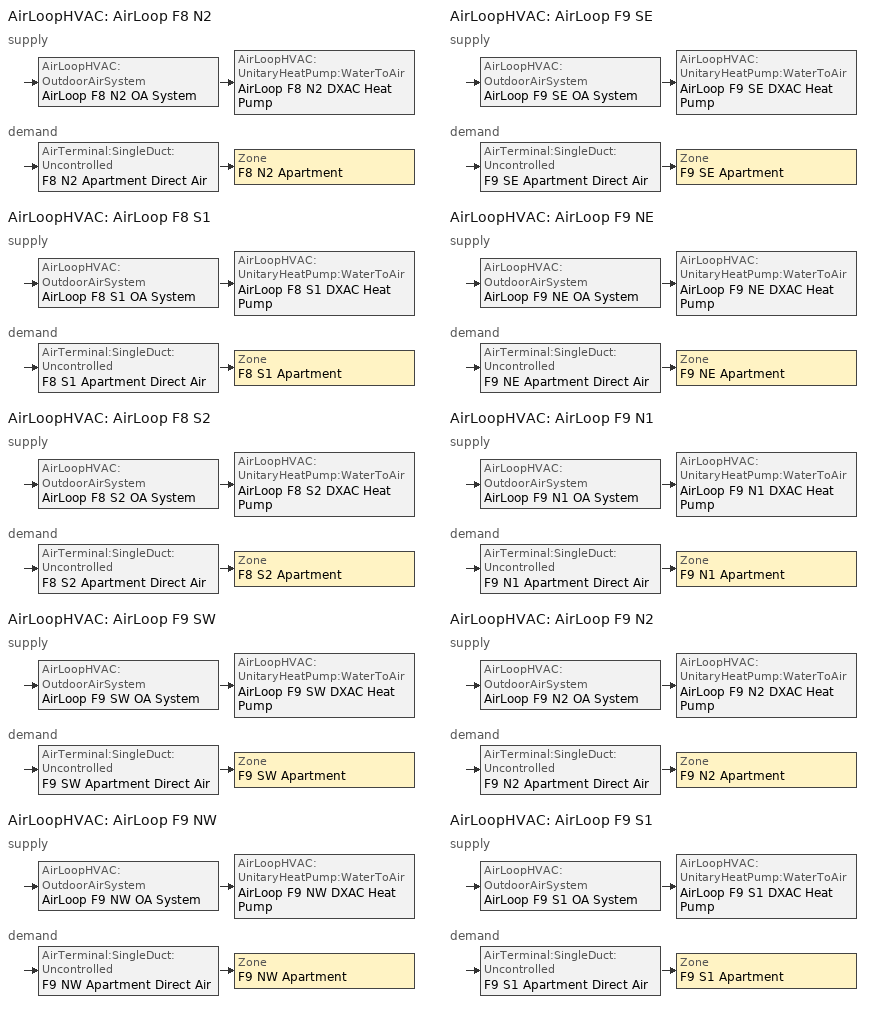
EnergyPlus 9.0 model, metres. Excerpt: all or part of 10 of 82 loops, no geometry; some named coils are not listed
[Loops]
AirLoopHVAC 'AirLoop F8 N2'
 supply: AirLoopHVAC:OutdoorAirSystem 'AirLoop F8 N2 OA System' > AirLoopHVAC:UnitaryHeatPump:WaterToAir 'AirLoop F8 N2 DXAC Heat Pump'
 demand: AirTerminal:SingleDuct:Uncontrolled 'F8 N2 Apartment Direct Air' > Zone 'F8 N2 Apartment'
AirLoopHVAC 'AirLoop F8 S1'
 supply: AirLoopHVAC:OutdoorAirSystem 'AirLoop F8 S1 OA System' > AirLoopHVAC:UnitaryHeatPump:WaterToAir 'AirLoop F8 S1 DXAC Heat Pump'
 demand: AirTerminal:SingleDuct:Uncontrolled 'F8 S1 Apartment Direct Air' > Zone 'F8 S1 Apartment'
AirLoopHVAC 'AirLoop F8 S2'
 supply: AirLoopHVAC:OutdoorAirSystem 'AirLoop F8 S2 OA System' > AirLoopHVAC:UnitaryHeatPump:WaterToAir 'AirLoop F8 S2 DXAC Heat Pump'
 demand: AirTerminal:SingleDuct:Uncontrolled 'F8 S2 Apartment Direct Air' > Zone 'F8 S2 Apartment'
AirLoopHVAC 'AirLoop F9 SW'
 supply: AirLoopHVAC:OutdoorAirSystem 'AirLoop F9 SW OA System' > AirLoopHVAC:UnitaryHeatPump:WaterToAir 'AirLoop F9 SW DXAC Heat Pump'
 demand: AirTerminal:SingleDuct:Uncontrolled 'F9 SW Apartment Direct Air' > Zone 'F9 SW Apartment'
AirLoopHVAC 'AirLoop F9 NW'
 supply: AirLoopHVAC:OutdoorAirSystem 'AirLoop F9 NW OA System' > AirLoopHVAC:UnitaryHeatPump:WaterToAir 'AirLoop F9 NW DXAC Heat Pump'
 demand: AirTerminal:SingleDuct:Uncontrolled 'F9 NW Apartment Direct Air' > Zone 'F9 NW Apartment'
AirLoopHVAC 'AirLoop F9 SE'
 supply: AirLoopHVAC:OutdoorAirSystem 'AirLoop F9 SE OA System' > AirLoopHVAC:UnitaryHeatPump:WaterToAir 'AirLoop F9 SE DXAC Heat Pump'
 demand: AirTerminal:SingleDuct:Uncontrolled 'F9 SE Apartment Direct Air' > Zone 'F9 SE Apartment'
AirLoopHVAC 'AirLoop F9 NE'
 supply: AirLoopHVAC:OutdoorAirSystem 'AirLoop F9 NE OA System' > AirLoopHVAC:UnitaryHeatPump:WaterToAir 'AirLoop F9 NE DXAC Heat Pump'
 demand: AirTerminal:SingleDuct:Uncontrolled 'F9 NE Apartment Direct Air' > Zone 'F9 NE Apartment'
AirLoopHVAC 'AirLoop F9 N1'
 supply: AirLoopHVAC:OutdoorAirSystem 'AirLoop F9 N1 OA System' > AirLoopHVAC:UnitaryHeatPump:WaterToAir 'AirLoop F9 N1 DXAC Heat Pump'
 demand: AirTerminal:SingleDuct:Uncontrolled 'F9 N1 Apartment Direct Air' > Zone 'F9 N1 Apartment'
AirLoopHVAC 'AirLoop F9 N2'
 supply: AirLoopHVAC:OutdoorAirSystem 'AirLoop F9 N2 OA System' > AirLoopHVAC:UnitaryHeatPump:WaterToAir 'AirLoop F9 N2 DXAC Heat Pump'
 demand: AirTerminal:SingleDuct:Uncontrolled 'F9 N2 Apartment Direct Air' > Zone 'F9 N2 Apartment'
AirLoopHVAC 'AirLoop F9 S1'
 supply: AirLoopHVAC:OutdoorAirSystem 'AirLoop F9 S1 OA System' > AirLoopHVAC:UnitaryHeatPump:WaterToAir 'AirLoop F9 S1 DXAC Heat Pump'
 demand: AirTerminal:SingleDuct:Uncontrolled 'F9 S1 Apartment Direct Air' > Zone 'F9 S1 Apartment'
[Sizing:Zone] Zone Cooling Design Supply Air Temperature Input Method=SupplyAirTemperature; Zone Cooling Design Supply Air Temperature {C}=14; Zone Heating Design Supply Air Temperature Input Method=SupplyAirTemperature; Zone Heating Design Supply Air Temperature {C}=40; Zone Cooling Design Supply Air Humidity Ratio {kgWater/kgDryAir}=0.008; Zone Heating Design Supply Air Humidity Ratio {kgWater/kgDryAir}=0.008; Cooling Design Air Flow Method=DesignDay; Cooling Design Air Flow Rate {m3/s}=0; Cooling Minimum Air Flow Fraction=0; Heating Design Air Flow Method=DesignDay; Heating Design Air Flow Rate {m3/s}=0; Heating Maximum Air Flow Fraction=0
Name | Design Specification Outdoor Air Object
F8 N2 Apartment | SZ DSOA F8 N2 Apartment
F8 S1 Apartment | SZ DSOA F8 S1 Apartment
F8 S2 Apartment | SZ DSOA F8 S2 Apartment
F9 SW Apartment | SZ DSOA F9 SW Apartment
F9 NW Apartment | SZ DSOA F9 NW Apartment
F9 SE Apartment | SZ DSOA F9 SE Apartment
F9 NE Apartment | SZ DSOA F9 NE Apartment
F9 N1 Apartment | SZ DSOA F9 N1 Apartment
F9 N2 Apartment | SZ DSOA F9 N2 Apartment
F9 S1 Apartment | SZ DSOA F9 S1 Apartment
[DesignSpecification:OutdoorAir] Outdoor Air Method=Flow/Area; Outdoor Air Flow per Zone Floor Area {m3/s-m2}=0.000294083
SZ DSOA F8 N2 Apartment; SZ DSOA F8 S1 Apartment; SZ DSOA F8 S2 Apartment; SZ DSOA F9 SW Apartment; SZ DSOA F9 NW Apartment; SZ DSOA F9 SE Apartment; SZ DSOA F9 NE Apartment; SZ DSOA F9 N1 Apartment; SZ DSOA F9 N2 Apartment; SZ DSOA F9 S1 Apartment
[Sizing:System] Type of Load to Size On=Sensible; Design Outdoor Air Flow Rate {m3/s}=autosize; Central Heating Maximum System Air Flow Ratio=1; Preheat Design Temperature {C}=7; Preheat Design Humidity Ratio {kgWater/kgDryAir}=0.008; Precool Design Temperature {C}=11; Precool Design Humidity Ratio {kgWater/kgDryAir}=0.008; Central Cooling Design Supply Air Temperature {C}=14; Central Heating Design Supply Air Temperature {C}=40; Type of Zone Sum to Use=NonCoincident; 100% Outdoor Air in Cooling=No; 100% Outdoor Air in Heating=No; Central Cooling Design Supply Air Humidity Ratio {kgWater/kgDryAir}=0.008; Central Heating Design Supply Air Humidity Ratio {kgWater/kgDryAir}=0.008; Cooling Supply Air Flow Rate Method=DesignDay; Cooling Supply Air Flow Rate {m3/s}=0; Heating Supply Air Flow Rate Method=DesignDay; Heating Supply Air Flow Rate {m3/s}=0; System Outdoor Air Method=ZoneSum
AirLoop F8 N2; AirLoop F8 S1; AirLoop F8 S2; AirLoop F9 SW; AirLoop F9 NW; AirLoop F9 SE; AirLoop F9 NE; AirLoop F9 N1; AirLoop F9 N2; AirLoop F9 S1
[ZoneControl:Thermostat] Control Type Schedule=Zone Control Type Sched; Control 1=AptCoolingSetPoint; Control 2=AptHeatingSetPoint
Name | Zone or ZoneList | Control 3
F8 N2 Apartment Thermostat | F8 N2 Apartment | N Apartment Cooling Setpoints Dual SP Control
F8 S1 Apartment Thermostat | F8 S1 Apartment | S Apartment Cooling Setpoints Dual SP Control
F8 S2 Apartment Thermostat | F8 S2 Apartment | S Apartment Cooling Setpoints Dual SP Control
F9 SW Apartment Thermostat | F9 SW Apartment | S Apartment Cooling Setpoints Dual SP Control
F9 NW Apartment Thermostat | F9 NW Apartment | N Apartment Cooling Setpoints Dual SP Control
F9 SE Apartment Thermostat | F9 SE Apartment | S Apartment Cooling Setpoints Dual SP Control
F9 NE Apartment Thermostat | F9 NE Apartment | N Apartment Cooling Setpoints Dual SP Control
F9 N1 Apartment Thermostat | F9 N1 Apartment | N Apartment Cooling Setpoints Dual SP Control
F9 N2 Apartment Thermostat | F9 N2 Apartment | N Apartment Cooling Setpoints Dual SP Control
F9 S1 Apartment Thermostat | F9 S1 Apartment | S Apartment Cooling Setpoints Dual SP Control
[ThermostatSetpoint:SingleHeating]
AptHeatingSetPoint: Setpoint Temperature Schedule=HTGSETP_APT_SCH
[ThermostatSetpoint:SingleCooling]
AptCoolingSetPoint: Setpoint Temperature Schedule=CLGSETP_APT_SCH
[ThermostatSetpoint:DualSetpoint]
Name | Heating Setpoint Temperature Schedule | Cooling Setpoint Temperature Schedule
S Apartment Cooling Setpoints Dual SP Control | S HTGSETP_APT_SCH | S CLGSETP_APT_SCH
N Apartment Cooling Setpoints Dual SP Control | N HTGSETP_APT_SCH | N CLGSETP_APT_SCH
[AirTerminal:SingleDuct:Uncontrolled] Availability Schedule=All On; Maximum Air Flow Rate {m3/s}=autosize
F8 N2 Apartment Direct Air; F8 S1 Apartment Direct Air; F8 S2 Apartment Direct Air; F9 SW Apartment Direct Air; F9 NW Apartment Direct Air; F9 SE Apartment Direct Air; F9 NE Apartment Direct Air; F9 N1 Apartment Direct Air; F9 N2 Apartment Direct Air; F9 S1 Apartment Direct Air
[Zone equipment]
F8 N2 Apartment: F8 N2 Apartment ERV, F8 N2 Apartment Direct Air
F8 S1 Apartment: F8 S1 Apartment ERV, F8 S1 Apartment Direct Air
F8 S2 Apartment: F8 S2 Apartment ERV, F8 S2 Apartment Direct Air
F9 SW Apartment: F9 SW Apartment ERV, F9 SW Apartment Direct Air
F9 NW Apartment: F9 NW Apartment ERV, F9 NW Apartment Direct Air
F9 SE Apartment: F9 SE Apartment ERV, F9 SE Apartment Direct Air
F9 NE Apartment: F9 NE Apartment ERV, F9 NE Apartment Direct Air
F9 N1 Apartment: F9 N1 Apartment ERV, F9 N1 Apartment Direct Air
F9 N2 Apartment: F9 N2 Apartment ERV, F9 N2 Apartment Direct Air
F9 S1 Apartment: F9 S1 Apartment ERV, F9 S1 Apartment Direct Air
[Fan:OnOff] Availability Schedule=All On; Maximum Flow Rate {m3/s}=autosize; Motor In Airstream Fraction=1
Name | Fan Total Efficiency | Pressure Rise {Pa} | Motor Efficiency
AirLoop F8 N2 Supply Fan; AirLoop F8 S1 Supply Fan; AirLoop F8 S2 Supply Fan; AirLoop F9 SW Supply Fan; AirLoop F9 NW Supply Fan; AirLoop F9 SE Supply Fan; AirLoop F9 NE Supply Fan; AirLoop F9 N1 Supply Fan; AirLoop F9 N2 Supply Fan; AirLoop F9 S1 Supply Fan | 0.55575 | 622.5 | 0.855
F8 N2 Apartment ERV Sup Fan; F8 N2 Apartment ERV Exh Fan; F8 S1 Apartment ERV Sup Fan; F8 S1 Apartment ERV Exh Fan; F8 S2 Apartment ERV Sup Fan; F8 S2 Apartment ERV Exh Fan; F9 SW Apartment ERV Sup Fan; F9 SW Apartment ERV Exh Fan; F9 NW Apartment ERV Sup Fan; F9 NW Apartment ERV Exh Fan; F9 SE Apartment ERV Sup Fan; F9 SE Apartment ERV Exh Fan; F9 NE Apartment ERV Sup Fan; F9 NE Apartment ERV Exh Fan; F9 N1 Apartment ERV Sup Fan; F9 N1 Apartment ERV Exh Fan; F9 N2 Apartment ERV Sup Fan; F9 N2 Apartment ERV Exh Fan; F9 S1 Apartment ERV Sup Fan; F9 S1 Apartment ERV Exh Fan | 0.303158 | 233.6875 | 0.48
[Coil:Heating:Electric] Availability Schedule=All On; Efficiency=1; Nominal Capacity {W}=autosize
Heat Pump DX Supp Heating Coil AirLoop F8 N2; Heat Pump DX Supp Heating Coil AirLoop F8 S1; Heat Pump DX Supp Heating Coil AirLoop F8 S2; Heat Pump DX Supp Heating Coil AirLoop F9 SW; Heat Pump DX Supp Heating Coil AirLoop F9 NW; Heat Pump DX Supp Heating Coil AirLoop F9 SE; Heat Pump DX Supp Heating Coil AirLoop F9 NE; Heat Pump DX Supp Heating Coil AirLoop F9 N1; Heat Pump DX Supp Heating Coil AirLoop F9 N2; Heat Pump DX Supp Heating Coil AirLoop F9 S1
[AirLoopHVAC:UnitaryHeatPump:WaterToAir] Availability Schedule=All On; Supply Air Flow Rate {m3/s}=autosize; Heating Convergence=0.001; Cooling Convergence=0.001; Maximum Cycling Rate {cycles/hr}=2.5; Heat Pump Time Constant {s}=60; Fraction of On-Cycle Power Use=0.01; Heat Pump Fan Delay Time {s}=60; Maximum Supply Air Temperature from Supplemental Heater {C}=50; Fan Placement=BlowThrough; Supply Air Fan Operating Mode Schedule=All Off
Name | Controlling Zone or Thermostat Location | Supply Air Fan | Heating Coil | Cooling Coil | Supplemental Heating Coil
AirLoop F8 N2 DXAC Heat Pump | F8 N2 Apartment | AirLoop F8 N2 Supply Fan | Heat Pump Heating Mode AirLoop F8 N2 | Heat Pump Cooling Mode AirLoop F8 N2 | Heat Pump DX Supp Heating Coil AirLoop F8 N2
AirLoop F8 S1 DXAC Heat Pump | F8 S1 Apartment | AirLoop F8 S1 Supply Fan | Heat Pump Heating Mode AirLoop F8 S1 | Heat Pump Cooling Mode AirLoop F8 S1 | Heat Pump DX Supp Heating Coil AirLoop F8 S1
AirLoop F8 S2 DXAC Heat Pump | F8 S2 Apartment | AirLoop F8 S2 Supply Fan | Heat Pump Heating Mode AirLoop F8 S2 | Heat Pump Cooling Mode AirLoop F8 S2 | Heat Pump DX Supp Heating Coil AirLoop F8 S2
AirLoop F9 SW DXAC Heat Pump | F9 SW Apartment | AirLoop F9 SW Supply Fan | Heat Pump Heating Mode AirLoop F9 SW | Heat Pump Cooling Mode AirLoop F9 SW | Heat Pump DX Supp Heating Coil AirLoop F9 SW
AirLoop F9 NW DXAC Heat Pump | F9 NW Apartment | AirLoop F9 NW Supply Fan | Heat Pump Heating Mode AirLoop F9 NW | Heat Pump Cooling Mode AirLoop F9 NW | Heat Pump DX Supp Heating Coil AirLoop F9 NW
AirLoop F9 SE DXAC Heat Pump | F9 SE Apartment | AirLoop F9 SE Supply Fan | Heat Pump Heating Mode AirLoop F9 SE | Heat Pump Cooling Mode AirLoop F9 SE | Heat Pump DX Supp Heating Coil AirLoop F9 SE
AirLoop F9 NE DXAC Heat Pump | F9 NE Apartment | AirLoop F9 NE Supply Fan | Heat Pump Heating Mode AirLoop F9 NE | Heat Pump Cooling Mode AirLoop F9 NE | Heat Pump DX Supp Heating Coil AirLoop F9 NE
AirLoop F9 N1 DXAC Heat Pump | F9 N1 Apartment | AirLoop F9 N1 Supply Fan | Heat Pump Heating Mode AirLoop F9 N1 | Heat Pump Cooling Mode AirLoop F9 N1 | Heat Pump DX Supp Heating Coil AirLoop F9 N1
AirLoop F9 N2 DXAC Heat Pump | F9 N2 Apartment | AirLoop F9 N2 Supply Fan | Heat Pump Heating Mode AirLoop F9 N2 | Heat Pump Cooling Mode AirLoop F9 N2 | Heat Pump DX Supp Heating Coil AirLoop F9 N2
AirLoop F9 S1 DXAC Heat Pump | F9 S1 Apartment | AirLoop F9 S1 Supply Fan | Heat Pump Heating Mode AirLoop F9 S1 | Heat Pump Cooling Mode AirLoop F9 S1 | Heat Pump DX Supp Heating Coil AirLoop F9 S1
[Controller:OutdoorAir] Minimum Outdoor Air Flow Rate {m3/s}=autosize; Maximum Outdoor Air Flow Rate {m3/s}=autosize; Economizer Control Type=NoEconomizer; Economizer Control Action Type=ModulateFlow; Lockout Type=LockoutWithHeating; Minimum Limit Type=FixedMinimum; Minimum Outdoor Air Schedule=All Off; High Humidity Control=No; High Humidity Outdoor Air Flow Ratio=1; Control High Indoor Humidity Based on Outdoor Humidity Ratio=Yes; Heat Recovery Bypass Control Type=BypassWhenWithinEconomizerLimits
AirLoop F8 N2 OA Controller; AirLoop F8 S1 OA Controller; AirLoop F8 S2 OA Controller; AirLoop F9 SW OA Controller; AirLoop F9 NW OA Controller; AirLoop F9 SE OA Controller; AirLoop F9 NE OA Controller; AirLoop F9 N1 OA Controller; AirLoop F9 N2 OA Controller; AirLoop F9 S1 OA Controller
[AirLoopHVAC] Design Supply Air Flow Rate {m3/s}=autosize
AirLoop F8 N2; AirLoop F8 S1; AirLoop F8 S2; AirLoop F9 SW; AirLoop F9 NW; AirLoop F9 SE; AirLoop F9 NE; AirLoop F9 N1; AirLoop F9 N2; AirLoop F9 S1
[ZoneHVAC:EnergyRecoveryVentilator] Availability Schedule=All On; Supply Air Flow Rate {m3/s}=0.0259571; Exhaust Air Flow Rate {m3/s}=0.0259571
Name | Heat Exchanger | Supply Air Fan | Exhaust Air Fan | ERV controller
F8 N2 Apartment ERV | F8 N2 Apartment OA Heat Exchanger | F8 N2 Apartment ERV Sup Fan | F8 N2 Apartment ERV Exh Fan | F8 N2 Apartment ERV Ctrl
F8 S1 Apartment ERV | F8 S1 Apartment OA Heat Exchanger | F8 S1 Apartment ERV Sup Fan | F8 S1 Apartment ERV Exh Fan | F8 S1 Apartment ERV Ctrl
F8 S2 Apartment ERV | F8 S2 Apartment OA Heat Exchanger | F8 S2 Apartment ERV Sup Fan | F8 S2 Apartment ERV Exh Fan | F8 S2 Apartment ERV Ctrl
F9 SW Apartment ERV | F9 SW Apartment OA Heat Exchanger | F9 SW Apartment ERV Sup Fan | F9 SW Apartment ERV Exh Fan | F9 SW Apartment ERV Ctrl
F9 NW Apartment ERV | F9 NW Apartment OA Heat Exchanger | F9 NW Apartment ERV Sup Fan | F9 NW Apartment ERV Exh Fan | F9 NW Apartment ERV Ctrl
F9 SE Apartment ERV | F9 SE Apartment OA Heat Exchanger | F9 SE Apartment ERV Sup Fan | F9 SE Apartment ERV Exh Fan | F9 SE Apartment ERV Ctrl
F9 NE Apartment ERV | F9 NE Apartment OA Heat Exchanger | F9 NE Apartment ERV Sup Fan | F9 NE Apartment ERV Exh Fan | F9 NE Apartment ERV Ctrl
F9 N1 Apartment ERV | F9 N1 Apartment OA Heat Exchanger | F9 N1 Apartment ERV Sup Fan | F9 N1 Apartment ERV Exh Fan | F9 N1 Apartment ERV Ctrl
F9 N2 Apartment ERV | F9 N2 Apartment OA Heat Exchanger | F9 N2 Apartment ERV Sup Fan | F9 N2 Apartment ERV Exh Fan | F9 N2 Apartment ERV Ctrl
F9 S1 Apartment ERV | F9 S1 Apartment OA Heat Exchanger | F9 S1 Apartment ERV Sup Fan | F9 S1 Apartment ERV Exh Fan | F9 S1 Apartment ERV Ctrl
[ZoneHVAC:EnergyRecoveryVentilator:Controller] Exhaust Air Temperature Limit=NoExhaustAirTemperatureLimit; Exhaust Air Enthalpy Limit=NoExhaustAirEnthalpyLimit; High Humidity Control Flag=No; High Humidity Outdoor Air Flow Ratio=1; Control High Indoor Humidity Based on Outdoor Humidity ratio=No
F8 N2 Apartment ERV Ctrl; F8 S1 Apartment ERV Ctrl; F8 S2 Apartment ERV Ctrl; F9 SW Apartment ERV Ctrl; F9 NW Apartment ERV Ctrl; F9 SE Apartment ERV Ctrl; F9 NE Apartment ERV Ctrl; F9 N1 Apartment ERV Ctrl; F9 N2 Apartment ERV Ctrl; F9 S1 Apartment ERV Ctrl
[HeatExchanger:AirToAir:SensibleAndLatent] Availability Schedule=AllOn_Except_DD; Nominal Supply Air Flow Rate {m3/s}=AUTOSIZE; Sensible Effectiveness at 100% Heating Air Flow=0; Latent Effectiveness at 100% Heating Air Flow=0; Sensible Effectiveness at 75% Heating Air Flow=0; Latent Effectiveness at 75% Heating Air Flow=0; Sensible Effectiveness at 100% Cooling Air Flow=0; Latent Effectiveness at 100% Cooling Air Flow=0; Sensible Effectiveness at 75% Cooling Air Flow=0; Latent Effectiveness at 75% Cooling Air Flow=0; Nominal Electric Power {W}=0; Supply Air Outlet Temperature Control=No; Heat Exchanger Type=Rotary; Frost Control Type=ExhaustOnly; Threshold Temperature {C}=-23.3; Initial Defrost Time Fraction=0.167; Rate of Defrost Time Fraction Increase {1/K}=1.44
F8 N2 Apartment OA Heat Exchanger; F8 S1 Apartment OA Heat Exchanger; F8 S2 Apartment OA Heat Exchanger; F9 SW Apartment OA Heat Exchanger; F9 NW Apartment OA Heat Exchanger; F9 SE Apartment OA Heat Exchanger; F9 NE Apartment OA Heat Exchanger; F9 N1 Apartment OA Heat Exchanger; F9 N2 Apartment OA Heat Exchanger; F9 S1 Apartment OA Heat Exchanger
[Schedule:Compact]
HTGSETP_APT_SCH; S HTGSETP_APT_SCH; N HTGSETP_APT_SCH: THROUGH: 12/31, FOR:AllDays, UNTIL: 24:00, 21.7
CLGSETP_APT_SCH; S CLGSETP_APT_SCH; N CLGSETP_APT_SCH: THROUGH: 12/31, FOR:AllDays, UNTIL: 24:00, 24.4
All Off: Through: 12/31, For: AllDays, Until: 24:00, 0
All On: Through: 12/31, For: AllDays, Until: 24:00, 1
AllOn_Except_DD: Through: 12/31, For: SummerDesignDay, Until: 24:00, 0, For: WinterDesignDay, Until: 24:00, 0, For: AllOtherDays, Until: 24:00, 1
ZONE CONTROL TYPE SCHED: Through: 12/31, For: SummerDesignDay, Until: 24:00, 2, For: WinterDesignDay, Until: 24:00, 1, For: Weekdays Weekends Holidays Customday1 Customday2 AllOtherDays, Until: 24:00, 4
